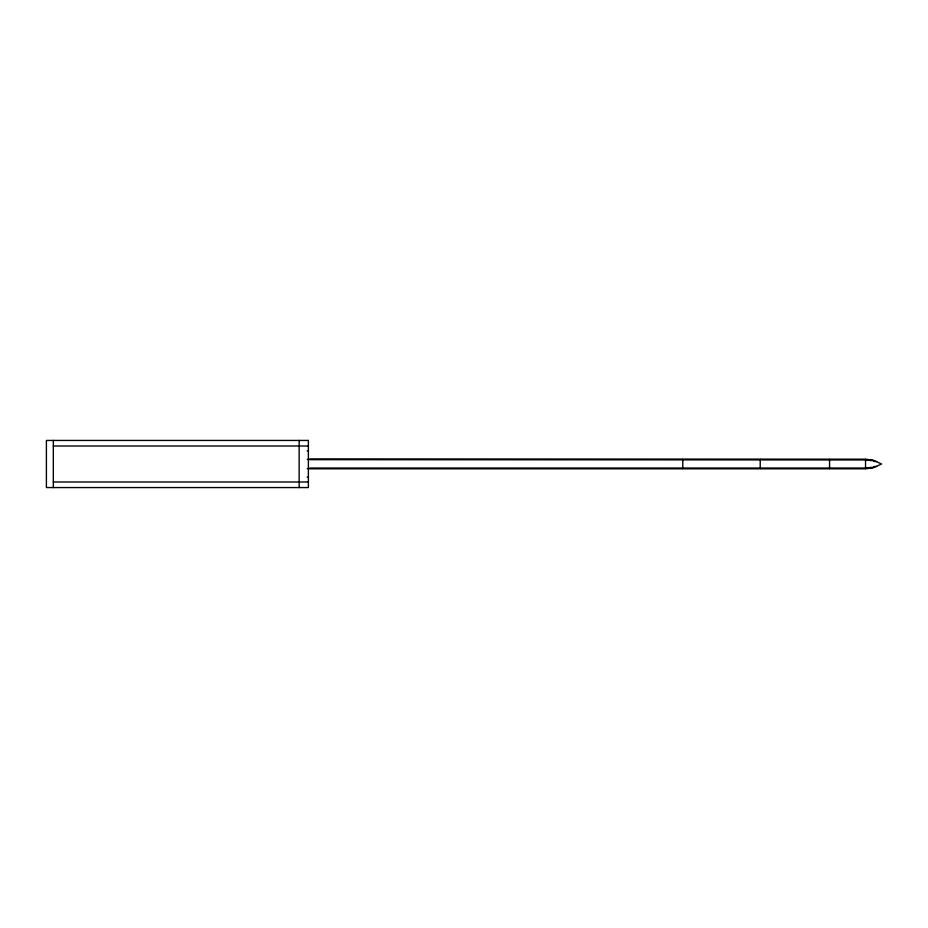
<?xml version="1.0" encoding="UTF-8"?>
<svg xmlns="http://www.w3.org/2000/svg" width="928" height="928" viewBox="0 0 928 928"><rect width="100%" height="100%" fill="white"/><g stroke="black" fill="none" stroke-linecap="round" stroke-linejoin="round"><path stroke-width="1.39" d="M307.226 468.617L865.546 468.617L873.979 467.434L881.6 464L873.979 460.566L865.546 459.383L307.226 459.383M53.325 446.008L308.386 446.008M307.226 450.822L308.386 450.822M309.685 459.383L868.388 459.511M309.778 459.511L869.814 459.685M869.768 460.207L872.61 460.207M869.954 460.566L873.979 460.566M873.967 461.471L876.647 461.471M873.967 466.529L876.647 466.529M869.954 467.434L873.979 467.434M869.768 467.793L872.61 467.793M309.824 468.315L869.814 468.315M309.778 468.489L868.388 468.489M307.226 477.178L308.386 477.178M53.325 481.992L308.386 481.992M865.546 459.383L865.546 468.617M829.551 459.383L829.551 468.617M760.218 459.383L760.218 468.617M682.788 459.383L682.788 468.617M299.152 440.44L299.152 487.56M53.325 440.44L53.325 487.56M308.386 440.44L46.4 440.44L46.4 487.56L308.386 487.56L308.386 440.44"/></g></svg>
